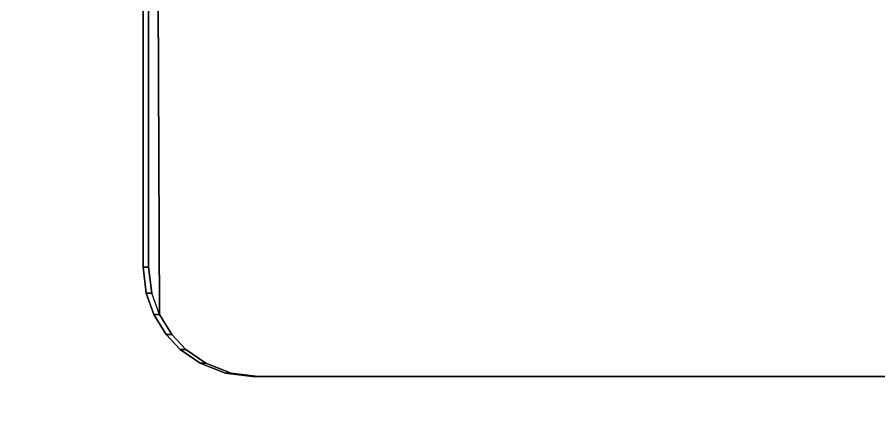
# Model space of a CAD drawing. Header units: metres. Extents: x 104.27 to 106.57, y 32.25 to 36.05.
# Drawn here: x 105.9804 to 106.0591, y 32.6956 to 32.7317 of the extents above; entities that cross this region are included whole.
import ezdxf

# ---------------------------------------------------------------- set-up
doc = ezdxf.new("R2010")
doc.units = ezdxf.units.M
doc.layers.add('KO28', color=7, linetype='Continuous')
doc.layers.add('KO29', color=7, linetype='Continuous')

msp = doc.modelspace()

# ---------------------------------------------------------------- linework, layer by layer
at = {"layer": 'KO28', "color": 250, "linetype": 'ByBlock', "lineweight": 25, "invisible_edges": 15}
for points in [[(106.029812, 32.741355, 0.022542), (105.993404, 32.704533, 0.021306), (106.318375, 32.808864, 0.03234)], [(106.318375, 32.808864, 0.03234), (105.993404, 32.704533, 0.021306), (106.344532, 32.766726, 0.033228)], [(106.028762, 32.808864, 0.037515), (106.381678, 32.708492, 0.049498), (106.021401, 32.769197, 0.037265)], [(106.344409, 32.740779, 0.048232), (106.381678, 32.708492, 0.049498), (106.028762, 32.808864, 0.037515)], [(105.992706, 32.706483, 0.021282), (105.993404, 32.704533, 0.021306), (105.992418, 32.798864, 0.021272)], [(106.021847, 32.739236, 0.03728), (106.381678, 32.708492, 0.049498), (105.991909, 32.708864, 0.036264)], [(106.352434, 32.738884, 0.033496), (105.993404, 32.704533, 0.021306), (106.382187, 32.708492, 0.034506)]]:
    msp.add_3dface(points, dxfattribs=at)
at = {"layer": 'KO28', "color": 9, "linetype": 'ByBlock', "lineweight": 25}
for points, invisible_edges in [([(105.992418, 32.798864, 0.021272), (105.993404, 32.704533, 0.021306), (105.992962, 32.801701, 0.021291)], 1), ([(105.992962, 32.801701, 0.021291), (105.993404, 32.704533, 0.021306), (106.009056, 32.761514, 0.021837)], 14), ([(105.991909, 32.798864, 0.036264), (106.008769, 32.746533, 0.036836), (105.991909, 32.708864, 0.036264)], 3), ([(105.992418, 32.708864, 0.021272), (105.992706, 32.706483, 0.021282), (105.992418, 32.798864, 0.021272)], 2), ([(106.021401, 32.769197, 0.037265), (106.381678, 32.708492, 0.049498), (106.028917, 32.767301, 0.03752)], 3), ([(106.028917, 32.767301, 0.03752), (106.381678, 32.708492, 0.049498), (106.034478, 32.7619, 0.037709)], 3), ([(106.344532, 32.766726, 0.033228), (105.993404, 32.704533, 0.021306), (106.339134, 32.761161, 0.033044)], 3), ([(106.009056, 32.761514, 0.021837), (105.993404, 32.704533, 0.021306), (106.007161, 32.753994, 0.021773)], 3), ([(106.034478, 32.7619, 0.037709), (106.381678, 32.708492, 0.049498), (106.036595, 32.75444, 0.037781)], 3), ([(106.339134, 32.761161, 0.033044), (105.993404, 32.704533, 0.021306), (106.337239, 32.753641, 0.03298)], 3), ([(106.036595, 32.75444, 0.037781), (106.381678, 32.708492, 0.049498), (106.034701, 32.74692, 0.037716)], 3), ([(106.007161, 32.753994, 0.021773), (105.993404, 32.704533, 0.021306), (106.009278, 32.746533, 0.021845)], 3), ([(106.337239, 32.753641, 0.03298), (105.993404, 32.704533, 0.021306), (106.339357, 32.746181, 0.033052)], 3), ([(106.008769, 32.746533, 0.036836), (106.014331, 32.741132, 0.037025), (105.991909, 32.708864, 0.036264)], 14), ([(106.009278, 32.746533, 0.021845), (105.993404, 32.704533, 0.021306), (106.01484, 32.741132, 0.022033)], 3), ([(106.034701, 32.74692, 0.037716), (106.381678, 32.708492, 0.049498), (106.029303, 32.741355, 0.037533)], 3), ([(106.339357, 32.746181, 0.033052), (105.993404, 32.704533, 0.021306), (106.344918, 32.740779, 0.033241)], 3), ([(106.014331, 32.741132, 0.037025), (106.021847, 32.739236, 0.03728), (105.991909, 32.708864, 0.036264)], 14), ([(106.022356, 32.739236, 0.022289), (105.993404, 32.704533, 0.021306), (106.029812, 32.741355, 0.022542)], 3), ([(106.01484, 32.741132, 0.022033), (105.993404, 32.704533, 0.021306), (106.022356, 32.739236, 0.022289)], 3), ([(106.029303, 32.741355, 0.037533), (106.381678, 32.708492, 0.049498), (106.021847, 32.739236, 0.03728)], 3), ([(106.344918, 32.740779, 0.033241), (105.993404, 32.704533, 0.021306), (106.352434, 32.738884, 0.033496)], 3), ([(105.991909, 32.708864, 0.036264), (106.381678, 32.708492, 0.049498), (105.992197, 32.706483, 0.036273)], 3), ([(105.992197, 32.706483, 0.036273), (106.381678, 32.708492, 0.049498), (105.992895, 32.704533, 0.036297)], 3), ([(105.992895, 32.704533, 0.036297), (106.381678, 32.708492, 0.049498), (105.994031, 32.702703, 0.036336)], 3), ([(106.382187, 32.708492, 0.034506), (105.993404, 32.704533, 0.021306), (106.381655, 32.705624, 0.034488)], 3), ([(105.994031, 32.702703, 0.036336), (106.381678, 32.708492, 0.049498), (105.995304, 32.701354, 0.036379)], 3), ([(105.995304, 32.701354, 0.036379), (106.381678, 32.708492, 0.049498), (105.997123, 32.700082, 0.036441)], 3), ([(105.997123, 32.700082, 0.036441), (106.381678, 32.708492, 0.049498), (105.999435, 32.699174, 0.036519)], 3), ([(105.999435, 32.699174, 0.036519), (106.381678, 32.708492, 0.049498), (106.001904, 32.698864, 0.036603)], 3), ([(106.001904, 32.698864, 0.036603), (106.381678, 32.708492, 0.049498), (106.371691, 32.698864, 0.049159)], 3), ([(106.381655, 32.705624, 0.034488), (105.993404, 32.704533, 0.021306), (106.380232, 32.702913, 0.03444)], 3), ([(106.380232, 32.702913, 0.03444), (105.993404, 32.704533, 0.021306), (106.378291, 32.700936, 0.034374)], 3), ([(106.378291, 32.700936, 0.034374), (105.993404, 32.704533, 0.021306), (106.375812, 32.69954, 0.03429)], 3), ([(106.375812, 32.69954, 0.03429), (105.993404, 32.704533, 0.021306), (106.374111, 32.699048, 0.034232)], 3), ([(106.374111, 32.699048, 0.034232), (105.993404, 32.704533, 0.021306), (106.3722, 32.698864, 0.034167)], 3), ([(106.3722, 32.698864, 0.034167), (105.993404, 32.704533, 0.021306), (106.002413, 32.698864, 0.021612)], 3), ([(106.002413, 32.698864, 0.021612), (105.993404, 32.704533, 0.021306), (105.999944, 32.699174, 0.021528)], 3), ([(105.999944, 32.699174, 0.021528), (105.993404, 32.704533, 0.021306), (105.997632, 32.700082, 0.021449)], 3), ([(105.997632, 32.700082, 0.021449), (105.993404, 32.704533, 0.021306), (105.99454, 32.702703, 0.021344)], 13), ([(105.99454, 32.702703, 0.021344), (105.995813, 32.701354, 0.021387), (105.997632, 32.700082, 0.021449)], 12)]:
    msp.add_3dface(points, dxfattribs=dict(at, invisible_edges=invisible_edges))
for points in [[(105.992418, 32.798864, 0.021272), (105.991909, 32.798864, 0.036264), (105.991909, 32.708864, 0.036264), (105.992418, 32.708864, 0.021272)], [(105.992418, 32.708864, 0.021272), (105.991909, 32.708864, 0.036264), (105.992197, 32.706483, 0.036273), (105.992706, 32.706483, 0.021282)], [(105.992706, 32.706483, 0.021282), (105.992197, 32.706483, 0.036273), (105.992895, 32.704533, 0.036297), (105.993404, 32.704533, 0.021306)], [(105.993404, 32.704533, 0.021306), (105.992895, 32.704533, 0.036297), (105.994031, 32.702703, 0.036336), (105.99454, 32.702703, 0.021344)], [(105.99454, 32.702703, 0.021344), (105.994031, 32.702703, 0.036336), (105.995304, 32.701354, 0.036379), (105.995813, 32.701354, 0.021387)], [(105.995813, 32.701354, 0.021387), (105.995304, 32.701354, 0.036379), (105.997123, 32.700082, 0.036441), (105.997632, 32.700082, 0.021449)], [(105.997632, 32.700082, 0.021449), (105.997123, 32.700082, 0.036441), (105.999435, 32.699174, 0.036519), (105.999944, 32.699174, 0.021528)], [(105.999944, 32.699174, 0.021528), (105.999435, 32.699174, 0.036519), (106.001904, 32.698864, 0.036603), (106.002413, 32.698864, 0.021612)], [(106.002413, 32.698864, 0.021612), (106.001904, 32.698864, 0.036603), (106.371691, 32.698864, 0.049159), (106.3722, 32.698864, 0.034167)]]:
    msp.add_3dface(points, dxfattribs=at)
at = {"layer": 'KO29', "color": 37, "linetype": 'ByBlock', "lineweight": 25}
for points, invisible_edges in [([(105.574084, 32.846074, -0.279999), (106.424084, 32.601074, -0.279999), (106.424084, 32.901074, -0.279999)], 3), ([(105.574084, 32.656074, -0.279999), (106.424084, 32.601074, -0.279999), (105.574084, 32.846074, -0.279999)], 2), ([(105.574084, 32.825292, 0.007252), (106.007246, 32.830253, 0.022411), (106.007246, 32.677055, 0.022411)], 14), ([(106.007246, 32.677055, 0.022411), (106.007246, 32.830253, 0.022411), (106.509889, 32.822709, 0.040001)], 13), ([(105.574084, 32.678526, 0.007252), (105.574084, 32.825292, 0.007252), (106.007246, 32.677055, 0.022411)], 2), ([(106.509889, 32.822709, 0.040001), (106.509889, 32.685711, 0.040001), (106.007246, 32.677055, 0.022411)], 12)]:
    msp.add_3dface(points, dxfattribs=dict(at, invisible_edges=invisible_edges))
for points in [[(105.574084, 32.676074, 0.000001), (105.574084, 32.826074, 0.000001), (106.559084, 32.841074, 0.000001), (106.559084, 32.661074, 0.000001)], [(106.559084, 32.841074, 0.000001), (105.574084, 32.826074, 0.000001), (105.574084, 32.676074, 0.000001), (106.559084, 32.661074, 0.000001)]]:
    msp.add_3dface(points, dxfattribs=at)

doc.saveas('drawing.dxf')
